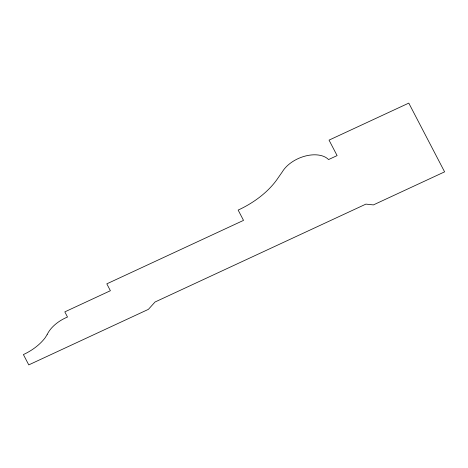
<?xml version="1.0" encoding="UTF-8"?>
<svg xmlns="http://www.w3.org/2000/svg" width="468" height="468" viewBox="0 0 468 468"><rect width="100%" height="100%" fill="white"/><g stroke="black" fill="none" stroke-linecap="round" stroke-linejoin="round"><path stroke-width="0.7" d="M47.098 334.719L45.004 337.978A41.974 25.839 -23.3 0 1 23.4 354.574L28.77 364.888L148.391 309.354L155.048 302L365.912 204.112L373.394 204.908L444.6 171.855L408.786 103.112L329.039 140.131L337.1 155.598L328.554 159.565A27.296 16.807 -23.3 0 0 305.025 156.125A27.296 16.807 -23.3 0 0 282.239 171.961L278.179 177.776A71.926 44.285 -23.3 0 1 238.148 210.073L243.518 220.381L106.809 283.848L110.389 290.722L64.818 311.875L67.503 317.029A30.402 18.72 -23.3 0 0 47.098 334.719"/></g></svg>
